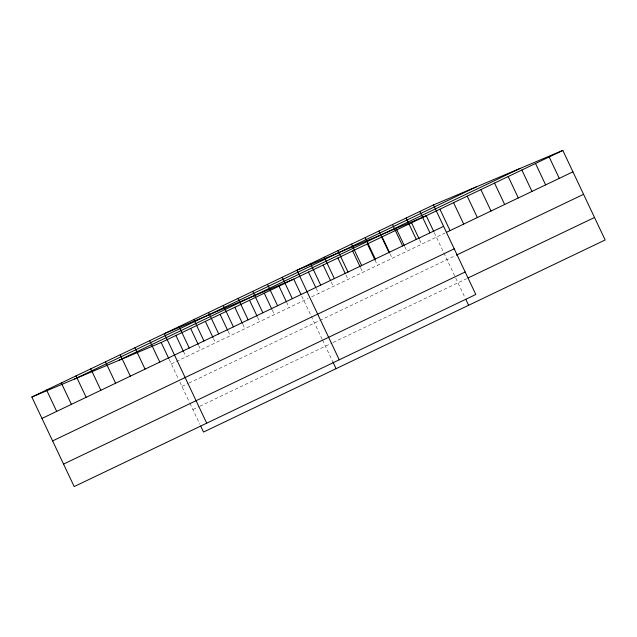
<?xml version="1.0" encoding="UTF-8"?>
<svg xmlns="http://www.w3.org/2000/svg" width="637" height="637" viewBox="0 0 637 637"><rect width="100%" height="100%" fill="white"/><g stroke="black" fill="none" stroke-linecap="round" stroke-linejoin="round"><path stroke-width="0.48" stroke-dasharray="3.19 2.39" d="M171.313 363.926L308.181 298.458M311.644 296.802L444.921 233.062M181.943 386.412L188.011 383.514M188.878 383.092L455.551 255.548M192.9 409.575L198.959 406.677M199.827 406.263L332.363 342.873M333.231 342.459L466.507 278.711M434.283 232.68L464.922 297.503M419.552 239.727L421.662 244.186M404.829 246.766L406.932 251.225M390.099 253.813L392.209 258.272M374.954 259.96L377.486 265.318M360.646 267.898L362.756 272.357M345.923 274.945L348.033 279.404M331.192 281.984L333.302 286.443M316.048 288.139L318.58 293.49M301.747 296.07L310.8 315.235M311.214 316.103L322.059 339.059M322.481 339.951L332.387 360.892M286.594 302.225L289.126 307.575M272.294 310.155L274.396 314.622M257.563 317.202L259.673 321.661M242.84 324.249L244.95 328.708M228.11 331.288L230.22 335.747M213.387 338.335L215.497 342.794M198.656 345.373L200.766 349.84M183.512 351.528L186.044 356.879M169.211 359.467L178.264 378.625M179.905 382.089L189.523 402.449M189.945 403.34L199.851 424.282"/><path stroke-width="0.96" d="M433.471 204.939L475.807 294.485L74.179 486.58L31.85 397.026L433.471 204.939L562.821 150.42L605.15 239.974L203.529 432.061L200.663 426.01M74.537 379.039L476.158 186.944M118.514 360.502L520.134 168.407M31.85 397.026L161.193 342.515L562.821 150.42M41.97 418.437L443.591 226.342M446.633 232.242L572.942 171.831M52.6 440.923L454.221 248.828M456.403 255.134L583.572 194.317M63.549 464.094L465.177 271.999M468.211 277.899L594.52 217.488M549.166 156.949L559.286 178.36M535.51 163.486L545.63 184.889M521.854 170.015L531.975 191.426M508.199 176.545L518.319 197.956M494.543 183.074L504.663 204.485M480.887 189.603L491.008 211.014M467.232 196.14L477.352 217.551M453.576 202.67L463.696 224.081M439.92 209.199L450.041 230.61M433.861 231.788L426.264 215.728L296.922 270.247L339.25 359.801M465.735 299.231L468.601 305.282M419.815 211.468L429.935 232.879M411.542 222.775L419.13 238.835M406.167 217.997L416.287 239.408M396.811 229.822L404.407 245.874M392.511 224.527L402.632 245.938M382.089 236.86L389.677 252.921M378.856 231.056L388.976 252.467M365.2 237.593L375.32 259.004M367.366 243.907L374.954 259.96M351.544 244.122L361.665 265.533M352.635 250.946L360.224 267.007M337.889 250.652L348.009 272.063M337.913 257.993L345.079 273.162M324.233 257.181L334.353 278.592M323.182 265.032L330.356 280.2M310.577 263.718L320.698 285.129M308.459 272.079L315.626 287.247M300.903 294.286L293.729 279.125L164.386 333.637L206.714 423.191M332.793 361.752L336.065 368.672M282.199 277.294L292.319 298.697M279.006 286.164L286.172 301.333M267.468 284.333L277.589 305.744M264.275 293.211L271.872 309.263M252.746 291.38L262.866 312.791M249.553 300.25L257.141 316.31M238.015 298.419L248.135 319.83M234.83 307.297L242.418 323.357M223.292 305.465L233.413 326.877M220.099 314.344L227.688 330.396M208.562 312.504L218.682 333.915M205.377 321.382L212.965 337.443M193.839 319.551L203.959 340.962M190.646 328.429L198.234 344.482M179.108 326.598L189.229 348.001M175.923 335.468L183.512 351.528M161.193 342.515L168.789 358.567M149.663 340.684L159.783 362.095M134.933 347.722L145.053 369.134M120.21 354.769L130.33 376.18M105.479 361.808L115.6 383.219M90.757 368.855L100.877 390.266M76.026 375.902L86.146 397.305M61.303 382.941L71.424 404.352M46.573 389.987L56.693 411.398"/></g></svg>
